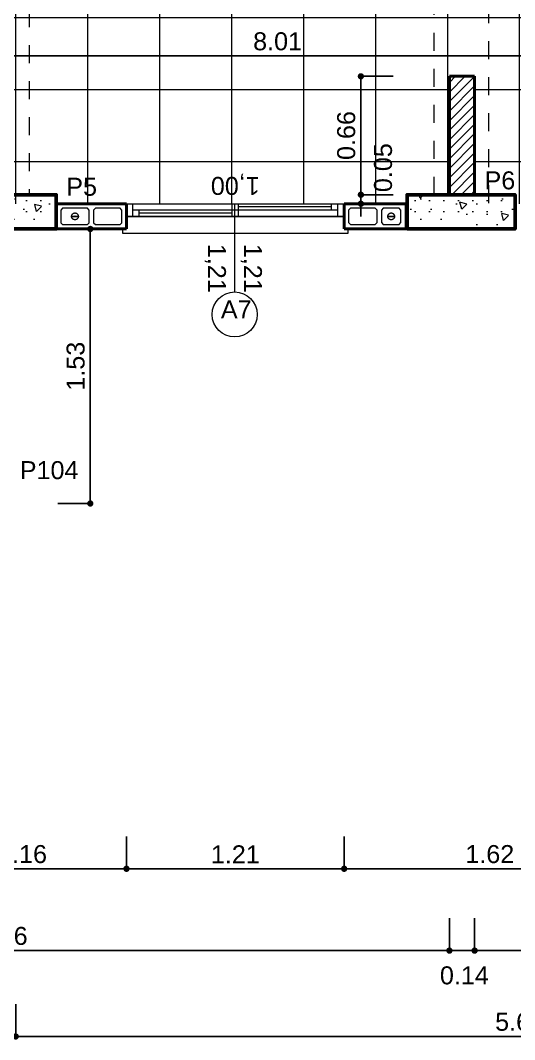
# Model space of a CAD drawing. Header units: millimetres. Extents: x 173 to 410, y -14 to 183.
# Drawn here: x 353.17 to 355.91, y -13.18 to -7.52 of the extents above; entities that cross this region are included whole.
import ezdxf
from ezdxf.enums import TextEntityAlignment as Align

# ---------------------------------------------------------------- set-up
doc = ezdxf.new("R2010")
doc.units = ezdxf.units.MM
doc.set_wipeout_variables(frame=1)
doc.linetypes.add('HIDDEN', pattern=[0.05, 0.025, -0.025])
doc.layers.get('0').update_dxf_attribs({"color": 4})
for name, color, linetype, lineweight in [('ARQ Alvenaria', 201, 'Continuous', 40), ('ARQ Anotações', 2, 'Continuous', 5), ('ARQ Caixilharia', 140, 'Continuous', 9), ('ARQ Estrutura', 7, 'Continuous', 50), ('ARQ Hachuras', 8, 'Continuous', 5), ('ARQ Projeções', 144, 'HIDDEN', 5), ('ARQ Visto', 152, 'Continuous', 13)]:
    doc.layers.add(name, color=color, linetype=linetype, lineweight=lineweight)
doc.styles.get("Standard").update_dxf_attribs({"font": 'arial.ttf'})
doc.dimstyles.new('Executivo 1-50', dxfattribs={"dimtxt": 0.1, "dimasz": 0.035, "dimexe": 0, "dimexo": 0.0625, "dimgap": 0.03, "dimtad": 1, "dimzin": 0, "dimdsep": 46, "dimtxsty": 'Standard', "dimblk": 'DOT', "dimcen": 0.09, "dimclrd": 8, "dimclre": 8, "dimadec": 0, "dimazin": 0, "dimtfac": 1, "dimtix": 1, "dimtmove": 2, "dimatfit": 3, "dimldrblk": 'DOT', "dimfxl": 0.18, "dimfxlon": 1, "dimtolj": 1, "dimtzin": 0, "dimarcsym": 0})
pattern_1 = [(45, (0, 0), (-0.293939, 0.293939), [0.04, -0.2]), (45, (-0.0621, 0.23182), (-0.293939, 0.293939), [0.04, -0.2]), (105, (0, 0), (0.401528, 0.107589), [0.04, -0.2]), (105, (0.1697, 0.1697), (0.401528, 0.107589), [0.04, -0.2]), (165, (0.0283, 0.0283), (0.107589, 0.401528), [0.04, -0.2]), (165, (0.198, 0.198), (0.107589, 0.401528), [0.04, -0.2]), (45, (-0.028284, 0.028284), (-0.05656854, 0.05656854), [0, -0.08, 0, -0.12]), (90, (3e-18, 0.05657), (-0.08, 0), [0, -0.06, 0, -0.1])]

# ---------------------------------------------------------------- blocks, each defined once
blk = doc.blocks.new('SLAB_184', base_point=(8.2599, -5.745))
at = {"layer": 'ARQ Visto', "lineweight": 13, "flags": 128}
blk.add_lwpolyline([(8.2599, -5.745), (8.2599, -5.675), (9.4699, -5.675), (9.4699, -5.745), (9.4899, -5.745), (9.4899, -5.77), (8.2399, -5.77), (8.2399, -5.745)], close=True, dxfattribs=at)
blk = doc.blocks.new('COLUMN_238', base_point=(10.1199, -5.65))
at = {"lineweight": 0, "ltscale": 46.438251}
blk.add_wipeout([(9.8199, -5.745), (10.4199, -5.745), (10.4199, -5.555), (9.8199, -5.555)], dxfattribs=at).dxf.layer = 'ARQ Estrutura'
at = {"layer": 'ARQ Estrutura', "lineweight": 13}
h = blk.add_hatch(dxfattribs=at)
h.set_pattern_fill('STRUCTURAL_CONCRETE', color=256, style=0, pattern_type=2)
h.set_pattern_definition(pattern_1)
h.paths.add_polyline_path([(9.8199, -5.745), (10.4199, -5.745), (10.4199, -5.555), (9.8199, -5.555)], flags=0)
at = {"layer": 'ARQ Estrutura', "flags": 128}
blk.add_lwpolyline([(9.8199, -5.745), (10.4199, -5.745), (10.4199, -5.555), (9.8199, -5.555)], close=True, dxfattribs=at)
blk = doc.blocks.new('COLUMN_239', base_point=(7.5699, -5.65))
at = {"lineweight": 0, "ltscale": 37.884767}
blk.add_wipeout([(7.2699, -5.745), (7.8699, -5.745), (7.8699, -5.555), (7.2699, -5.555)], dxfattribs=at).dxf.layer = 'ARQ Estrutura'
at = {"layer": 'ARQ Estrutura', "lineweight": 13}
h = blk.add_hatch(dxfattribs=at)
h.set_pattern_fill('STRUCTURAL_CONCRETE', color=256, style=0, pattern_type=2)
h.set_pattern_definition(pattern_1)
h.paths.add_polyline_path([(7.2699, -5.745), (7.8699, -5.745), (7.8699, -5.555), (7.2699, -5.555)], flags=0)
at = {"layer": 'ARQ Estrutura', "flags": 128}
blk.add_lwpolyline([(7.2699, -5.745), (7.8699, -5.745), (7.8699, -5.555), (7.2699, -5.555)], close=True, dxfattribs=at)
blk = doc.blocks.new('_DOT')
at = {"color": 0, "linetype": 'ByBlock', "lineweight": -2}
blk.add_line((-0.5, 0), (-1, 0), dxfattribs=at)
at = {"color": 0, "linetype": 'ByBlock', "const_width": 0.5}
blk.add_lwpolyline([(-0.25, 0, 1), (0.25, 0, 1)], format="xyb", close=True, dxfattribs=at)
blk = doc.blocks.new('*D1902')
at = {"layer": 'ARQ Anotações', "color": 8, "lineweight": -2, "transparency": 16777216}
for p, q in [((360.0627, -8.6804), (360.2427, -8.6804)), ((360.2427, -11.1704), (360.2427, -8.7154)), ((360.0627, -11.2054), (360.2427, -11.2054))]:
    blk.add_line(p, q, dxfattribs=at)
at = {"layer": 'Defpoints', "color": 0, "transparency": 16777216}
for p in [(359.3408, -8.6804), (360.2427, -8.6804), (346.1406, -11.2054)]:
    blk.add_point(p, dxfattribs=at)
at = {"layer": 'ARQ Anotações', "color": 8, "lineweight": -2, "transparency": 16777216, "xscale": 0.035, "yscale": 0.035, "zscale": 0.035}
for p, rotation in [((360.2427, -8.6804), 90), ((360.2427, -11.2054), 270)]:
    blk.add_blockref('_DOT', p, dxfattribs=dict(at, rotation=rotation))
at = {"layer": 'ARQ Anotações', "color": 0, "transparency": 16777216, "insert": (360.1616, -9.9429), "char_height": 0.1, "attachment_point": 5, "rotation": 90}
blk.add_mtext('\\A1;2.53', dxfattribs=at)
blk = doc.blocks.new('*D1920')
at = {"layer": 'ARQ Anotações', "color": 8, "lineweight": -2, "transparency": 16777216}
for p, q in [((353.7345, -8.6804), (353.5545, -8.6804)), ((353.5545, -10.1704), (353.5545, -8.7154)), ((353.3745, -10.2054), (353.5545, -10.2054))]:
    blk.add_line(p, q, dxfattribs=at)
at = {"layer": 'Defpoints', "color": 0, "transparency": 16777216}
for p in [(353.5545, -8.6804), (354.3404, -8.6804), (353.1402, -10.2054)]:
    blk.add_point(p, dxfattribs=at)
at = {"layer": 'ARQ Anotações', "color": 8, "lineweight": -2, "transparency": 16777216, "xscale": 0.035, "yscale": 0.035, "zscale": 0.035}
for p, rotation in [((353.5545, -8.6804), 90), ((353.5545, -10.2054), 270)]:
    blk.add_blockref('_DOT', p, dxfattribs=dict(at, rotation=rotation))
at = {"layer": 'ARQ Anotações', "color": 0, "transparency": 16777216, "insert": (353.4734, -9.4429), "char_height": 0.1, "attachment_point": 5, "rotation": 90}
blk.add_mtext('\\A1;1.53', dxfattribs=at)
blk = doc.blocks.new('Janela de correr')
for p, q in [((0.605, 0), (-0.605, 0)), ((-0.605, 0), (-0.605, -0.07)), ((-0.57, -0.07), (-0.57, 0)), ((-0.535, -0.035), (-0.535, 0)), ((-0.0175, -0.07), (-0.0175, 0)), ((0.0175, -0.07), (0.0175, 0)), ((0.57, -0.07), (0.57, 0)), ((0.605, -0.07), (0.605, 0)), ((-0.57, -0.035), (0.57, -0.035)), ((-0.535, -0.0175), (-0.0175, -0.0175)), ((0.0175, -0.0525), (0.535, -0.0525)), ((0.535, -0.07), (0.535, -0.035)), ((-0.605, -0.07), (0.605, -0.07))]:
    blk.add_line(p, q)
blk = doc.blocks.new('*D2201')
at = {"layer": 'ARQ Anotações', "color": 8, "lineweight": -2, "transparency": 16777216}
for p, q in [((352.6005, -12.0546), (352.6005, -12.2346)), ((353.7556, -12.0546), (353.7556, -12.2346)), ((352.6355, -12.2346), (353.7206, -12.2346))]:
    blk.add_line(p, q, dxfattribs=at)
at = {"layer": 'Defpoints', "color": 0, "transparency": 16777216}
for p in [(352.6005, -8.6804), (353.7556, -8.6804), (353.7556, -12.2346)]:
    blk.add_point(p, dxfattribs=at)
at = {"layer": 'ARQ Anotações', "color": 8, "lineweight": -2, "transparency": 16777216, "xscale": 0.035, "yscale": 0.035, "zscale": 0.035, "rotation": 180}
blk.add_blockref('_DOT', (352.6005, -12.2346), dxfattribs=at)
at = {"layer": 'ARQ Anotações', "color": 8, "lineweight": -2, "transparency": 16777216, "xscale": 0.035, "yscale": 0.035, "zscale": 0.035}
blk.add_blockref('_DOT', (353.7556, -12.2346), dxfattribs=at)
at = {"layer": 'ARQ Anotações', "color": 0, "transparency": 16777216, "insert": (353.178, -12.1536), "char_height": 0.1, "attachment_point": 5}
blk.add_mtext('\\A1;1.16', dxfattribs=at)
blk = doc.blocks.new('*D2202')
at = {"layer": 'ARQ Anotações', "color": 8, "lineweight": -2, "transparency": 16777216}
for p, q in [((353.7556, -12.0546), (353.7556, -12.2346)), ((354.9654, -12.0546), (354.9654, -12.2346)), ((353.7906, -12.2346), (354.9304, -12.2346))]:
    blk.add_line(p, q, dxfattribs=at)
at = {"layer": 'Defpoints', "color": 0, "transparency": 16777216}
for p in [(354.9654, -8.6454), (353.7556, -8.6804), (354.9654, -12.2346)]:
    blk.add_point(p, dxfattribs=at)
at = {"layer": 'ARQ Anotações', "color": 8, "lineweight": -2, "transparency": 16777216, "xscale": 0.035, "yscale": 0.035, "zscale": 0.035, "rotation": 180}
blk.add_blockref('_DOT', (353.7556, -12.2346), dxfattribs=at)
at = {"layer": 'ARQ Anotações', "color": 8, "lineweight": -2, "transparency": 16777216, "xscale": 0.035, "yscale": 0.035, "zscale": 0.035}
blk.add_blockref('_DOT', (354.9654, -12.2346), dxfattribs=at)
at = {"layer": 'ARQ Anotações', "color": 0, "transparency": 16777216, "insert": (354.3605, -12.1544), "char_height": 0.1, "attachment_point": 5}
blk.add_mtext('\\A1;1.21', dxfattribs=at)
blk = doc.blocks.new('*D2203')
at = {"layer": 'ARQ Anotações', "color": 8, "lineweight": -2, "transparency": 16777216}
for p, q in [((354.9654, -12.0546), (354.9654, -12.2346)), ((356.5842, -12.0546), (356.5842, -12.2346)), ((355.0004, -12.2346), (356.5492, -12.2346))]:
    blk.add_line(p, q, dxfattribs=at)
at = {"layer": 'Defpoints', "color": 0, "transparency": 16777216}
for p in [(354.9654, -8.6454), (356.5842, -8.6104), (356.5842, -12.2346)]:
    blk.add_point(p, dxfattribs=at)
at = {"layer": 'ARQ Anotações', "color": 8, "lineweight": -2, "transparency": 16777216, "xscale": 0.035, "yscale": 0.035, "zscale": 0.035, "rotation": 180}
blk.add_blockref('_DOT', (354.9654, -12.2346), dxfattribs=at)
at = {"layer": 'ARQ Anotações', "color": 8, "lineweight": -2, "transparency": 16777216, "xscale": 0.035, "yscale": 0.035, "zscale": 0.035}
blk.add_blockref('_DOT', (356.5842, -12.2346), dxfattribs=at)
at = {"layer": 'ARQ Anotações', "color": 0, "transparency": 16777216, "insert": (355.7748, -12.1536), "char_height": 0.1, "attachment_point": 5}
blk.add_mtext('\\A1;1.62', dxfattribs=at)
blk = doc.blocks.new('*D2206')
at = {"layer": 'ARQ Anotações', "color": 8, "lineweight": -2, "transparency": 16777216}
for p, q in [((350.5905, -12.5091), (350.5905, -12.6891)), ((355.5504, -12.5091), (355.5504, -12.6891)), ((350.6255, -12.6891), (355.5154, -12.6891))]:
    blk.add_line(p, q, dxfattribs=at)
at = {"layer": 'Defpoints', "color": 0, "transparency": 16777216}
for p in [(355.5504, -8.1614), (350.5905, -10.1305), (355.5504, -12.6891)]:
    blk.add_point(p, dxfattribs=at)
at = {"layer": 'ARQ Anotações', "color": 8, "lineweight": -2, "transparency": 16777216, "xscale": 0.035, "yscale": 0.035, "zscale": 0.035, "rotation": 180}
blk.add_blockref('_DOT', (350.5905, -12.6891), dxfattribs=at)
at = {"layer": 'ARQ Anotações', "color": 8, "lineweight": -2, "transparency": 16777216, "xscale": 0.035, "yscale": 0.035, "zscale": 0.035}
blk.add_blockref('_DOT', (355.5504, -12.6891), dxfattribs=at)
at = {"layer": 'ARQ Anotações', "color": 0, "transparency": 16777216, "insert": (353.0704, -12.6081), "char_height": 0.1, "attachment_point": 5}
blk.add_mtext('\\A1;4.96', dxfattribs=at)
blk = doc.blocks.new('*D2207')
at = {"layer": 'ARQ Anotações', "color": 8, "lineweight": -2, "transparency": 16777216}
for p, q in [((355.5504, -12.5091), (355.5504, -12.6891)), ((355.6904, -12.5091), (355.6904, -12.6891)), ((355.5854, -12.6891), (355.6554, -12.6891))]:
    blk.add_line(p, q, dxfattribs=at)
at = {"layer": 'Defpoints', "color": 0, "transparency": 16777216}
for p in [(355.5504, -8.1614), (355.6904, -8.1614), (355.6904, -12.6891)]:
    blk.add_point(p, dxfattribs=at)
at = {"layer": 'ARQ Anotações', "color": 8, "lineweight": -2, "transparency": 16777216, "xscale": 0.035, "yscale": 0.035, "zscale": 0.035, "rotation": 180}
blk.add_blockref('_DOT', (355.5504, -12.6891), dxfattribs=at)
at = {"layer": 'ARQ Anotações', "color": 8, "lineweight": -2, "transparency": 16777216, "xscale": 0.035, "yscale": 0.035, "zscale": 0.035}
blk.add_blockref('_DOT', (355.6904, -12.6891), dxfattribs=at)
at = {"layer": 'ARQ Anotações', "color": 0, "transparency": 16777216, "insert": (355.6335, -12.8272), "char_height": 0.1, "attachment_point": 5}
blk.add_mtext('\\A1;0.14', dxfattribs=at)
blk = doc.blocks.new('*D2208')
at = {"layer": 'ARQ Anotações', "color": 8, "lineweight": -2, "transparency": 16777216}
for p, q in [((355.6904, -12.5091), (355.6904, -12.6891)), ((358.6009, -12.5091), (358.6009, -12.6891)), ((355.7254, -12.6891), (358.5659, -12.6891))]:
    blk.add_line(p, q, dxfattribs=at)
at = {"layer": 'Defpoints', "color": 0, "transparency": 16777216}
for p in [(355.6904, -8.1614), (358.6009, -8.5329), (358.6009, -12.6891)]:
    blk.add_point(p, dxfattribs=at)
at = {"layer": 'ARQ Anotações', "color": 8, "lineweight": -2, "transparency": 16777216, "xscale": 0.035, "yscale": 0.035, "zscale": 0.035, "rotation": 180}
blk.add_blockref('_DOT', (355.6904, -12.6891), dxfattribs=at)
at = {"layer": 'ARQ Anotações', "color": 8, "lineweight": -2, "transparency": 16777216, "xscale": 0.035, "yscale": 0.035, "zscale": 0.035}
blk.add_blockref('_DOT', (358.6009, -12.6891), dxfattribs=at)
at = {"layer": 'ARQ Anotações', "color": 0, "transparency": 16777216, "insert": (357.1456, -12.6081), "char_height": 0.1, "attachment_point": 5}
blk.add_mtext('\\A1;2.91', dxfattribs=at)
blk = doc.blocks.new('*D2211')
at = {"layer": 'ARQ Anotações', "color": 8, "lineweight": -2, "transparency": 16777216}
for p, q in [((353.1402, -12.986), (353.1402, -13.166)), ((358.7408, -12.986), (358.7408, -13.166)), ((353.1752, -13.166), (358.7058, -13.166))]:
    blk.add_line(p, q, dxfattribs=at)
at = {"layer": 'Defpoints', "color": 0, "transparency": 16777216}
for p in [(358.7408, -8.6804), (353.1402, -10.2054), (358.7408, -13.166)]:
    blk.add_point(p, dxfattribs=at)
at = {"layer": 'ARQ Anotações', "color": 8, "lineweight": -2, "transparency": 16777216, "xscale": 0.035, "yscale": 0.035, "zscale": 0.035, "rotation": 180}
blk.add_blockref('_DOT', (353.1402, -13.166), dxfattribs=at)
at = {"layer": 'ARQ Anotações', "color": 8, "lineweight": -2, "transparency": 16777216, "xscale": 0.035, "yscale": 0.035, "zscale": 0.035}
blk.add_blockref('_DOT', (358.7408, -13.166), dxfattribs=at)
at = {"layer": 'ARQ Anotações', "color": 0, "transparency": 16777216, "insert": (355.9405, -13.0849), "char_height": 0.1, "attachment_point": 5}
blk.add_mtext('\\A1;5.60', dxfattribs=at)
blk = doc.blocks.new('*D2261')
at = {"layer": 'ARQ Anotações', "color": 8, "lineweight": -2, "transparency": 16777216}
for p, q in [((359.6589, -8.6804), (359.8389, -8.6804)), ((359.8389, -8.7154), (359.8389, -10.1704)), ((359.6589, -10.2054), (359.8389, -10.2054))]:
    blk.add_line(p, q, dxfattribs=at)
at = {"layer": 'Defpoints', "color": 0, "transparency": 16777216}
for p in [(358.7404, -8.6804), (353.1402, -10.2054), (359.8389, -10.2054)]:
    blk.add_point(p, dxfattribs=at)
at = {"layer": 'ARQ Anotações', "color": 8, "lineweight": -2, "transparency": 16777216, "xscale": 0.035, "yscale": 0.035, "zscale": 0.035}
for p, rotation in [((359.8389, -8.6804), 90), ((359.8389, -10.2054), 270)]:
    blk.add_blockref('_DOT', p, dxfattribs=dict(at, rotation=rotation))
at = {"layer": 'ARQ Anotações', "color": 0, "transparency": 16777216, "insert": (359.7578, -9.4429), "char_height": 0.1, "attachment_point": 5, "rotation": 90}
blk.add_mtext('\\A1;1.53', dxfattribs=at)
blk = doc.blocks.new('*D2264')
at = {"layer": 'ARQ Anotações', "color": 8, "lineweight": -2, "transparency": 16777216}
for p, q in [((360.5099, -8.6804), (360.6899, -8.6804)), ((360.6899, -11.1704), (360.6899, -8.7154)), ((360.5099, -11.2054), (360.6899, -11.2054))]:
    blk.add_line(p, q, dxfattribs=at)
at = {"layer": 'Defpoints', "color": 0, "transparency": 16777216}
for p in [(359.788, -8.6804), (360.6899, -8.6804), (346.5877, -11.2054)]:
    blk.add_point(p, dxfattribs=at)
at = {"layer": 'ARQ Anotações', "color": 8, "lineweight": -2, "transparency": 16777216, "xscale": 0.035, "yscale": 0.035, "zscale": 0.035}
for p, rotation in [((360.6899, -8.6804), 90), ((360.6899, -11.2054), 270)]:
    blk.add_blockref('_DOT', p, dxfattribs=dict(at, rotation=rotation))
at = {"layer": 'ARQ Anotações', "color": 0, "transparency": 16777216, "insert": (360.6088, -9.9429), "char_height": 0.1, "attachment_point": 5, "rotation": 90}
blk.add_mtext('\\A1;2.53', dxfattribs=at)
blk = doc.blocks.new('*D2267')
at = {"layer": 'ARQ Anotações', "color": 8, "lineweight": -2, "transparency": 16777216}
for p, q in [((355.2383, -7.8325), (355.0583, -7.8325)), ((355.0583, -8.4554), (355.0583, -7.8675)), ((355.2383, -8.4904), (355.0583, -8.4904))]:
    blk.add_line(p, q, dxfattribs=at)
at = {"layer": 'Defpoints', "color": 0, "transparency": 16777216}
for p in [(355.0583, -7.8325), (355.5504, -7.8325), (355.5504, -8.4904)]:
    blk.add_point(p, dxfattribs=at)
at = {"layer": 'ARQ Anotações', "color": 8, "lineweight": -2, "transparency": 16777216, "xscale": 0.035, "yscale": 0.035, "zscale": 0.035}
for p, rotation in [((355.0583, -7.8325), 90), ((355.0583, -8.4904), 270)]:
    blk.add_blockref('_DOT', p, dxfattribs=dict(at, rotation=rotation))
at = {"layer": 'ARQ Anotações', "color": 0, "transparency": 16777216, "insert": (354.9772, -8.1614), "char_height": 0.1, "attachment_point": 5, "rotation": 90}
blk.add_mtext('\\A1;0.66', dxfattribs=at)
blk = doc.blocks.new('*D2268')
at = {"layer": 'ARQ Anotações', "color": 8, "lineweight": -2, "transparency": 16777216}
for p, q in [((355.0583, -8.4554), (355.0583, -8.4204)), ((355.2383, -8.4904), (355.0583, -8.4904)), ((355.0583, -8.4904), (355.0583, -8.5404)), ((355.2383, -8.5404), (355.0583, -8.5404)), ((355.0583, -8.5754), (355.0583, -8.6104))]:
    blk.add_line(p, q, dxfattribs=at)
at = {"layer": 'Defpoints', "color": 0, "transparency": 16777216}
for p in [(355.5504, -8.4904), (355.0583, -8.5404), (355.3154, -8.5404)]:
    blk.add_point(p, dxfattribs=at)
at = {"layer": 'ARQ Anotações', "color": 8, "lineweight": -2, "transparency": 16777216, "xscale": 0.035, "yscale": 0.035, "zscale": 0.035}
for p, rotation in [((355.0583, -8.4904), 270), ((355.0583, -8.5404), 90)]:
    blk.add_blockref('_DOT', p, dxfattribs=dict(at, rotation=rotation))
at = {"layer": 'ARQ Anotações', "color": 0, "transparency": 16777216, "insert": (355.1818, -8.3399), "char_height": 0.1, "attachment_point": 5, "rotation": 90}
blk.add_mtext('\\A1;0.05', dxfattribs=at)
blk = doc.blocks.new('*D2269')
at = {"layer": 'ARQ Anotações', "color": 8, "lineweight": -2, "transparency": 16777216}
for p, q in [((350.5905, -7.8996), (350.5905, -7.7196)), ((350.6255, -7.7196), (358.5654, -7.7196)), ((358.6004, -7.8996), (358.6004, -7.7196))]:
    blk.add_line(p, q, dxfattribs=at)
at = {"layer": 'Defpoints', "color": 0, "transparency": 16777216}
for p in [(358.6004, -7.7196), (350.5905, -8.5404), (358.6004, -8.5404)]:
    blk.add_point(p, dxfattribs=at)
at = {"layer": 'ARQ Anotações', "color": 8, "lineweight": -2, "transparency": 16777216, "xscale": 0.035, "yscale": 0.035, "zscale": 0.035, "rotation": 180}
blk.add_blockref('_DOT', (350.5905, -7.7196), dxfattribs=at)
at = {"layer": 'ARQ Anotações', "color": 8, "lineweight": -2, "transparency": 16777216, "xscale": 0.035, "yscale": 0.035, "zscale": 0.035}
blk.add_blockref('_DOT', (358.6004, -7.7196), dxfattribs=at)
at = {"layer": 'ARQ Anotações', "color": 0, "transparency": 16777216, "insert": (354.5954, -7.6386), "char_height": 0.1, "attachment_point": 5}
blk.add_mtext('\\A1;8.01', dxfattribs=at)
blk = doc.blocks.new('Window-Door Marker - 70_3')
at = {"color": 8}
blk.add_line((0, -0.49), (0, 0), dxfattribs=at)
blk.add_circle((0, -0.615), 0.125, dxfattribs=at)
at = {"insert": (0.1394, 0.1679), "char_height": 0.1, "attachment_point": 7, "rotation": 180}
blk.add_mtext('{1,00}', dxfattribs=at)
for tag, rotation, p in [('AC_WIDO_B_SIZE', -90, (-0.1786, -0.2225)), ('AC_WIDO_A_SIZE', -90, (0.0214, -0.2225)), ('AC_MarkerText_1', 180, (0.0942, -0.5364))]:
    blk.add_attdef(tag, text='', height=0.1, rotation=rotation).set_placement(p, align=Align.BOTTOM_LEFT)

msp = doc.modelspace()

# ---------------------------------------------------------------- hatches: boundary and pattern name
at = {"layer": 'ARQ Hachuras'}
h = msp.add_hatch(dxfattribs=at)
h.set_pattern_fill('ANSI31', color=256, scale=0.3, style=0)
h.set_pattern_definition([(45, (332.250674, -8.680437), (-0.026516504, 0.026516504), [])])
h.paths.add_polyline_path([(355.5504, -8.4904), (355.6904, -8.4904), (355.6904, -7.8325), (355.5504, -7.8325)])

# ---------------------------------------------------------------- linework, layer by layer
at = {"layer": 'ARQ Alvenaria'}
for p, q in [((355.6904, -7.8325), (355.5504, -7.8325)), ((353.7554, -8.6804), (353.7554, -8.5404)), ((354.9654, -8.6804), (354.9654, -8.5404))]:
    msp.add_line(p, q, dxfattribs=at)
at = {"layer": 'ARQ Hachuras', "flags": 128}
for points in [[(353.469, -8.6104), (353.469, -8.6105), (353.469, -8.6105), (353.469, -8.6105), (353.469, -8.6106), (353.4691, -8.6106), (353.4691, -8.6106), (353.4691, -8.6106), (353.4691, -8.6107), (353.4691, -8.6107), (353.4692, -8.6107), (353.4692, -8.6107), (353.4692, -8.6107), (353.4692, -8.6107), (353.4693, -8.6107), (353.4693, -8.6107), (353.4693, -8.6107), (353.4694, -8.6107), (353.4694, -8.6107), (353.4694, -8.6107), (353.4694, -8.6107), (353.4695, -8.6107), (353.4695, -8.6107), (353.4695, -8.6107), (353.4695, -8.6106), (353.4696, -8.6106), (353.4696, -8.6106), (353.4696, -8.6106), (353.4696, -8.6105), (353.4696, -8.6105), (353.4696, -8.6105), (353.4696, -8.6104), (353.4504, -8.6104), (353.4505, -8.6085), (353.4508, -8.6066), (353.4513, -8.6048), (353.4519, -8.603), (353.4528, -8.6013), (353.4538, -8.5996), (353.455, -8.5981), (353.4563, -8.5967), (353.4577, -8.5955), (353.4593, -8.5944), (353.461, -8.5935), (353.4627, -8.5927), (353.4646, -8.5921), (353.4665, -8.5918), (353.4684, -8.5916), (353.4703, -8.5916), (353.4722, -8.5918), (353.4741, -8.5921), (353.4759, -8.5927), (353.4776, -8.5935), (353.4793, -8.5944), (353.4809, -8.5955), (353.4823, -8.5967), (353.4837, -8.5981), (353.4848, -8.5996), (353.4858, -8.6013), (353.4867, -8.603), (353.4873, -8.6048), (353.4878, -8.6066), (353.4881, -8.6085), (353.4882, -8.6104)], [(353.7306, -8.5755), (353.7206, -8.5655), (353.5831, -8.5655), (353.5731, -8.5755), (353.5731, -8.6455), (353.5831, -8.6555), (353.7206, -8.6555), (353.7306, -8.6455)], [(355.1479, -8.5754), (355.1379, -8.5654), (355.0004, -8.5654), (354.9904, -8.5754), (354.9904, -8.6454), (355.0004, -8.6554), (355.1379, -8.6554), (355.1479, -8.6454)], [(355.2804, -8.5754), (355.2704, -8.5654), (355.1829, -8.5654), (355.1729, -8.5754), (355.1729, -8.6454), (355.1829, -8.6554), (355.2704, -8.6554), (355.2804, -8.6454)], [(355.2264, -8.6104), (355.2264, -8.6105), (355.2264, -8.6105), (355.2264, -8.6105), (355.2264, -8.6106), (355.2264, -8.6106), (355.2264, -8.6106), (355.2265, -8.6106), (355.2265, -8.6107), (355.2265, -8.6107), (355.2265, -8.6107), (355.2266, -8.6107), (355.2266, -8.6107), (355.2266, -8.6107), (355.2266, -8.6107), (355.2267, -8.6107), (355.2267, -8.6107), (355.2267, -8.6107), (355.2268, -8.6107), (355.2268, -8.6107), (355.2268, -8.6107), (355.2268, -8.6107), (355.2269, -8.6107), (355.2269, -8.6107), (355.2269, -8.6106), (355.2269, -8.6106), (355.2269, -8.6106), (355.227, -8.6106), (355.227, -8.6105), (355.227, -8.6105), (355.227, -8.6105), (355.227, -8.6104), (355.2078, -8.6104), (355.2079, -8.6085), (355.2082, -8.6066), (355.2087, -8.6048), (355.2093, -8.603), (355.2102, -8.6013), (355.2112, -8.5996), (355.2123, -8.5981), (355.2137, -8.5967), (355.2151, -8.5955), (355.2167, -8.5944), (355.2184, -8.5935), (355.2201, -8.5927), (355.2219, -8.5921), (355.2238, -8.5918), (355.2257, -8.5916), (355.2276, -8.5916), (355.2295, -8.5918), (355.2314, -8.5921), (355.2333, -8.5927), (355.235, -8.5935), (355.2367, -8.5944), (355.2383, -8.5955), (355.2397, -8.5967), (355.241, -8.5981), (355.2422, -8.5996), (355.2432, -8.6013), (355.2441, -8.603), (355.2447, -8.6048), (355.2452, -8.6066), (355.2455, -8.6085), (355.2456, -8.6104)], [(353.4696, -8.6104), (353.4696, -8.6104), (353.4696, -8.6104), (353.4696, -8.6104), (353.4696, -8.6103), (353.4696, -8.6103), (353.4696, -8.6103), (353.4695, -8.6102), (353.4695, -8.6102), (353.4695, -8.6102), (353.4695, -8.6102), (353.4694, -8.6102), (353.4694, -8.6102), (353.4694, -8.6102), (353.4694, -8.6101), (353.4693, -8.6101), (353.4693, -8.6101), (353.4693, -8.6101), (353.4692, -8.6102), (353.4692, -8.6102), (353.4692, -8.6102), (353.4692, -8.6102), (353.4691, -8.6102), (353.4691, -8.6102), (353.4691, -8.6102), (353.4691, -8.6103), (353.4691, -8.6103), (353.469, -8.6103), (353.469, -8.6104), (353.469, -8.6104), (353.469, -8.6104), (353.469, -8.6104), (353.4882, -8.6104), (353.4881, -8.6124), (353.4878, -8.6142), (353.4873, -8.6161), (353.4867, -8.6179), (353.4858, -8.6196), (353.4848, -8.6212), (353.4837, -8.6228), (353.4823, -8.6241), (353.4809, -8.6254), (353.4793, -8.6265), (353.4776, -8.6274), (353.4759, -8.6282), (353.4741, -8.6287), (353.4722, -8.6291), (353.4703, -8.6293), (353.4684, -8.6293), (353.4665, -8.6291), (353.4646, -8.6287), (353.4627, -8.6282), (353.461, -8.6274), (353.4593, -8.6265), (353.4577, -8.6254), (353.4563, -8.6241), (353.455, -8.6228), (353.4538, -8.6212), (353.4528, -8.6196), (353.4519, -8.6179), (353.4513, -8.6161), (353.4508, -8.6142), (353.4505, -8.6124), (353.4504, -8.6104)], [(355.227, -8.6104), (355.227, -8.6104), (355.227, -8.6104), (355.227, -8.6103), (355.227, -8.6103), (355.2269, -8.6103), (355.2269, -8.6103), (355.2269, -8.6102), (355.2269, -8.6102), (355.2269, -8.6102), (355.2268, -8.6102), (355.2268, -8.6102), (355.2268, -8.6102), (355.2268, -8.6101), (355.2267, -8.6101), (355.2267, -8.6101), (355.2267, -8.6101), (355.2266, -8.6101), (355.2266, -8.6101), (355.2266, -8.6102), (355.2266, -8.6102), (355.2265, -8.6102), (355.2265, -8.6102), (355.2265, -8.6102), (355.2265, -8.6102), (355.2264, -8.6103), (355.2264, -8.6103), (355.2264, -8.6103), (355.2264, -8.6103), (355.2264, -8.6104), (355.2264, -8.6104), (355.2264, -8.6104), (355.2456, -8.6104), (355.2455, -8.6124), (355.2452, -8.6142), (355.2447, -8.6161), (355.2441, -8.6179), (355.2432, -8.6196), (355.2422, -8.6212), (355.241, -8.6227), (355.2397, -8.6241), (355.2383, -8.6254), (355.2367, -8.6265), (355.235, -8.6274), (355.2333, -8.6282), (355.2314, -8.6287), (355.2295, -8.6291), (355.2276, -8.6293), (355.2257, -8.6293), (355.2238, -8.6291), (355.2219, -8.6287), (355.2201, -8.6282), (355.2184, -8.6274), (355.2167, -8.6265), (355.2151, -8.6254), (355.2137, -8.6241), (355.2123, -8.6227), (355.2112, -8.6212), (355.2102, -8.6196), (355.2093, -8.6179), (355.2087, -8.6161), (355.2082, -8.6142), (355.2079, -8.6124), (355.2078, -8.6104)]]:
    msp.add_lwpolyline(points, close=True, dxfattribs=at)

# ---------------------------------------------------------------- block references
at = {"layer": 'ARQ Anotações'}
ref = msp.add_blockref('Window-Door Marker - 70_3', (354.3569, -8.5404), dxfattribs=at)
ref.add_attrib('AC_MarkerText_1', 'A7', dxfattribs={"layer": '0', "height": 0.1, "rotation": 180, "text_generation_flag": 6}).set_placement((354.4511, -9.0769), align=Align.TOP_RIGHT)
ref.add_attrib('AC_WIDO_A_SIZE', '1,21', dxfattribs={"layer": '0', "height": 0.1, "rotation": 270}).set_placement((354.3783, -8.7629), align=Align.BOTTOM_LEFT)
ref.add_attrib('AC_WIDO_B_SIZE', '1,21', dxfattribs={"layer": '0', "height": 0.1, "rotation": 270}).set_placement((354.1783, -8.7629), align=Align.BOTTOM_LEFT)
at = {"layer": 'ARQ Caixilharia', "xscale": -1}
msp.add_blockref('Janela de correr', (354.3604, -8.5404), dxfattribs=at)
at = {"layer": 'ARQ Estrutura'}
msp.add_blockref('COLUMN_239', (353.0654, -8.5854), dxfattribs=at)
at = {"layer": 'ARQ Visto'}
msp.add_blockref('SLAB_184', (353.7554, -8.6804), dxfattribs=at)

# ---------------------------------------------------------------- texts
at = {"layer": 'ARQ Anotações', "char_height": 0.1, "attachment_point": 1}
for s, insert in [('P6', (355.7454, -8.3603)), ('P5', (353.4209, -8.3959)), ('P104', (353.1626, -9.9702))]:
    msp.add_mtext(s, dxfattribs=dict(at, insert=insert))

# ---------------------------------------------------------------- dimensions: what is measured, and where the dimension line sits
at = {"layer": 'ARQ Anotações'}
dim = msp.add_linear_dim(base=(354.9654, -12.2346), p1=(353.7556, -8.6804), p2=(354.9654, -8.6454), angle=0, dimstyle='Executivo 1-50', dxfattribs=at)
dim.commit()
dim.dimension.update_dxf_attribs({"geometry": '*D2202', "text_midpoint": (354.3605, -12.1544)})

# ---------------------------------------------------------------- next in the draw order: linework, layer by layer
at = {"layer": 'ARQ Alvenaria'}
for p, q in [((353.7554, -8.5404), (353.3654, -8.5404)), ((353.3654, -8.6804), (353.7554, -8.6804))]:
    msp.add_line(p, q, dxfattribs=at)
at = {"layer": 'ARQ Hachuras', "flags": 128}
for points in [[(353.7556, -8.5405), (353.3656, -8.5405), (353.3656, -8.6805), (353.7556, -8.6805)], [(353.5481, -8.5755), (353.5381, -8.5655), (353.4006, -8.5655), (353.3906, -8.5755), (353.3906, -8.6455), (353.4006, -8.6555), (353.5381, -8.6555), (353.5481, -8.6455)]]:
    msp.add_lwpolyline(points, close=True, dxfattribs=at)
at = {"layer": 'ARQ Projeções'}
msp.add_line((353.2155, -5.6598), (353.2155, -8.4904), dxfattribs=at)

# ---------------------------------------------------------------- next in the draw order: block references
at = {"layer": 'ARQ Estrutura'}
msp.add_blockref('COLUMN_238', (355.6154, -8.5854), dxfattribs=at)

# ---------------------------------------------------------------- next in the draw order: dimensions: what is measured, and where the dimension line sits
at = {"layer": 'ARQ Anotações'}
for base, p1, p2, angle, picture, middle in [((353.7556, -12.2346), (352.6005, -8.6804), (353.7556, -8.6804), 0, '*D2201', (353.178, -12.1536)), ((353.554514, -8.680437), (353.140247, -10.205438), (354.340437, -8.680437), 90, '*D1920', (353.473423, -9.442937))]:
    dim = msp.add_linear_dim(base=base, p1=p1, p2=p2, angle=angle, dimstyle='Executivo 1-50', dxfattribs=at)
    dim.commit()
    dim.dimension.update_dxf_attribs({"geometry": picture, "text_midpoint": middle})

# ---------------------------------------------------------------- next in the draw order: hatches: boundary and pattern name
at = {"layer": 'ARQ Hachuras'}
h = msp.add_hatch(dxfattribs=at)
h.set_pattern_fill('NET', color=256, scale=3.2)
h.set_pattern_definition([(0, (351.54046, -4.7055), (0, 0.4), []), (90, (351.54046, -4.7055), (-0.4, 2e-17), [])])
h.paths.add_polyline_path([(355.9154, -8.4904), (355.9154, -8.5404), (358.6009, -8.5404), (358.6009, -6.1304), (356.5409, -6.1304), (356.5404, -4.7054), (350.5905, -4.7054), (350.5905, -8.5404), (355.3154, -8.5404), (355.3154, -8.4904), (355.5504, -8.4904), (355.5504, -7.8325), (355.6904, -7.8325), (355.6904, -8.4904)])

# ---------------------------------------------------------------- next in the draw order: linework, layer by layer
at = {"layer": 'ARQ Alvenaria'}
for p, q in [((355.5504, -7.8325), (355.5504, -8.4904)), ((355.6904, -8.4904), (355.6904, -7.8325)), ((355.3154, -8.5404), (354.9654, -8.5404)), ((354.9654, -8.6804), (355.3154, -8.6804))]:
    msp.add_line(p, q, dxfattribs=at)
at = {"layer": 'ARQ Hachuras', "flags": 128}
msp.add_lwpolyline([(355.3054, -8.5404), (354.9654, -8.5404), (354.9654, -8.6804), (355.3054, -8.6804)], close=True, dxfattribs=at)
at = {"layer": 'ARQ Projeções'}
for p, q in [((355.77, -8.5373), (355.77, -4.7523)), ((355.4655, -8.4904), (355.4655, -5.6598))]:
    msp.add_line(p, q, dxfattribs=at)

# ---------------------------------------------------------------- next in the draw order: dimensions: what is measured, and where the dimension line sits
at = {"layer": 'ARQ Anotações'}
dim = msp.add_linear_dim(base=(358.6004, -7.7196), p1=(350.5905, -8.5404), p2=(358.6004, -8.5404), dimstyle='Executivo 1-50', dxfattribs=at)
dim.commit()
dim.dimension.update_dxf_attribs({"geometry": '*D2269', "text_midpoint": (354.5954, -7.6386)})
for base, p1, p2, angle, picture, middle in [((355.0583, -7.8325), (355.5504, -8.4904), (355.5504, -7.8325), 90, '*D2267', (354.9772, -8.1614)), ((355.5504, -12.6891), (350.5905, -10.1305), (355.5504, -8.1614), 0, '*D2206', (353.0704, -12.6081)), ((358.6009, -12.6891), (355.6904, -8.1614), (358.6009, -8.5329), 0, '*D2208', (357.1456, -12.6081)), ((356.5842, -12.2346), (354.9654, -8.6454), (356.5842, -8.6104), 0, '*D2203', (355.7748, -12.1536)), ((360.242721, -8.680437), (346.140564, -11.205441), (359.340786, -8.680437), 90, '*D1902', (360.16163, -9.942939)), ((360.689891, -8.680437), (346.587733, -11.205441), (359.787955, -8.680437), 90, '*D2264', (360.608799, -9.942939)), ((358.7408, -13.166), (353.1402, -10.2054), (358.7408, -8.6804), 0, '*D2211', (355.9405, -13.0849)), ((359.83886, -10.205438), (358.740372, -8.680437), (353.140243, -10.205438), 90, '*D2261', (359.757769, -9.442937))]:
    dim = msp.add_linear_dim(base=base, p1=p1, p2=p2, angle=angle, dimstyle='Executivo 1-50', dxfattribs=at)
    dim.commit()
    dim.dimension.update_dxf_attribs({"geometry": picture, "text_midpoint": middle})
for base, p1, p2, angle, picture, middle in [((355.0583, -8.5404), (355.5504, -8.4904), (355.3154, -8.5404), 90, '*D2268', (355.1818, -8.3399)), ((355.6904, -12.6891), (355.5504, -8.1614), (355.6904, -8.1614), 0, '*D2207', (355.6335, -12.8272))]:
    dim = msp.add_linear_dim(base=base, p1=p1, p2=p2, angle=angle, dimstyle='Executivo 1-50', dxfattribs=at)
    dim.commit()
    dim.dimension.update_dxf_attribs({"geometry": picture, "text_midpoint": middle, "dimtype": 160})

doc.saveas('drawing.dxf')
